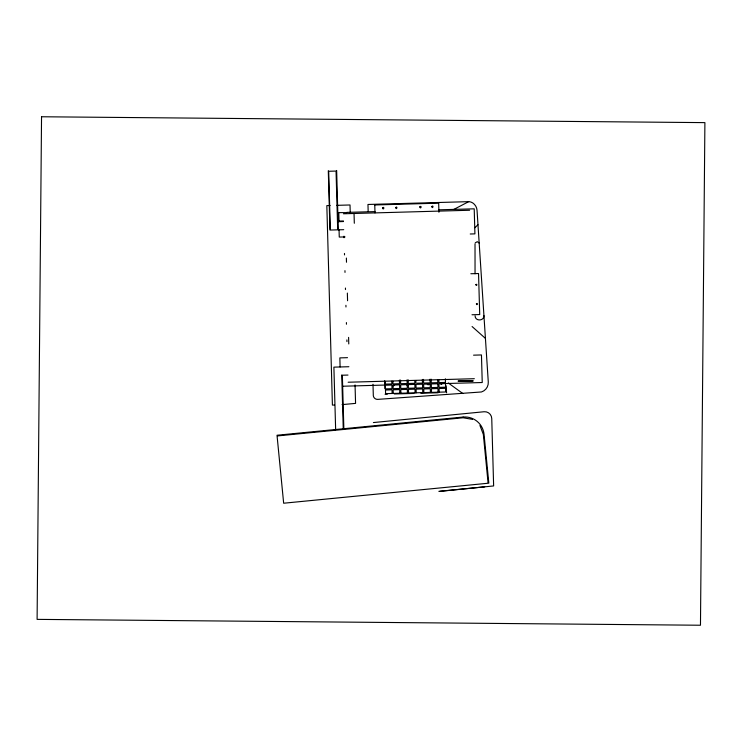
<?xml version="1.0" encoding="UTF-8"?>
<svg xmlns="http://www.w3.org/2000/svg" width="742" height="742" viewBox="0 0 742 742"><rect width="100%" height="100%" fill="white"/><g stroke="black" fill="none" stroke-linecap="round" stroke-linejoin="round"><path stroke-width="1.11" d="M394.206 384.987L393.612 385.784L392.806 385.599M428.959 384.022L428.143 384.875L427.281 384.068M483.932 315.563C484.303 321.24 475.028 321.499 475.084 315.814M475.251 242.847L477.292 241.669L479.174 243.088M474.88 227.757L477.969 224.715M453.687 209.485L468.703 201.657C473.164 201.703 476.791 205.979 477.032 210.292L488.282 381.982A9.804 9.804 0 0 1 481.447 391.971L377.761 399.372A4.211 4.211 0 0 1 373.319 395.811L372.994 384.263M439.932 491.362L493.634 485.936L491.751 418.516A7.003 7.003 0 0 0 484.072 411.745L373.393 422.56M277.74 435.897L463.101 417.774L472.524 419.369M438.819 491.325L484.73 486.835M342.043 404.622L355.566 403.388L355.047 384.931M330.144 205.525L326.832 205.617L332.407 405.095L334.494 405.039M336.775 205.339L350.02 204.977L350.243 213.047M468.703 201.657L367.967 204.467L368.162 211.312M374.766 204.959L438.68 203.169M346.774 212.388L374.998 211.6M438.67 209.819L474.212 208.827L474.917 233.869L470.243 233.999M338.575 212.62L346.783 212.611M343.444 213.779L469.612 210.255M338.816 221.097L343.472 220.968M338.074 221.7L343.463 221.543M343.722 229.677L329.958 230.057L328.298 170.697M345.03 236.911L339.261 237.069L339.048 229.807M470.845 273.742L478.544 273.529L479.712 314.552L471.995 314.766M347.497 357.672L339.855 357.885L340.096 366.965M473.563 355.168L481.456 354.945L482.235 382.52L446.304 383.521M348.879 366.724L333.891 367.142L335.644 429.692M347.979 375.062L342.35 375.22L343.871 429.535M348.146 382.232L474.323 378.708M385.321 384.115L391.859 383.939L391.776 381.193M417.032 383.234L422.476 383.076L422.374 379.431M445.45 382.436L438.912 382.622L438.837 379.885M342.878 386.23L384.523 385.061M385.348 385.237L391.887 385.052L391.989 388.706L385.45 388.882M445.478 383.558L438.939 383.735L439.041 387.389L445.58 387.203M385.488 390.004L392.017 389.819L392.119 393.473M445.617 388.326L439.078 388.511L439.181 392.156M385.042 394.234L387.352 394.169M394.29 393.974L413.934 393.427M420.862 393.232L438.197 392.75M448.298 382.993L462.85 393.538M472.088 326.536L485.426 338.398M446.591 392.806L446.1 385.784M479.953 425.472L483.339 434.413L488.041 482.523M445.348 378.791L445.719 391.98L385.59 393.659L385.246 381.379M438.68 203.187L438.93 212.249M437.715 379.913L437.789 382.649L431.26 382.835L431.158 379.181M438.058 392.193L437.956 388.539L431.417 388.725L431.519 392.37M430.035 379.218L430.137 382.863L423.599 383.048L423.497 379.394M430.406 392.407L430.304 388.752L423.765 388.938L423.868 392.583M422.745 392.62L422.643 388.966L416.104 389.151L416.206 392.796M415.863 380.525L415.947 383.262M414.75 380.553L414.824 383.289L408.286 383.475L408.183 379.83M415.093 392.833L414.991 389.179L408.452 389.365L408.554 393.01M407.07 379.858L407.173 383.503L400.634 383.688L400.532 380.043M407.432 393.047L407.33 389.392L400.791 389.578L400.893 393.232M399.409 380.071L399.511 383.716L392.972 383.902L392.898 381.165M399.78 393.26L399.678 389.606L393.139 389.791L393.241 393.445M384.662 380.767L384.885 388.623M374.766 204.977L374.988 212.917M354.045 213.483L354.314 223.268M346.375 258.058L346.495 262.241M347.358 293.081L347.571 300.751M348.592 337.378L348.777 343.954M343.991 236.188L344.038 237.728M344.474 253.449L344.52 254.914M344.956 270.663L345.002 272.388M345.438 288.044L345.484 289.556M345.92 305.305L345.967 306.984M346.403 322.575L346.449 324.226M346.894 339.901L346.941 341.608M338.797 212.833L339.029 221.088M336.645 170.465L338.296 229.825M337.675 229.259L336.052 171.068L328.687 171.272L330.311 229.473M341.737 374.923L343.258 429.247M475.019 243.812L475.047 273.798M41.543 116.763L37.1 619.375L700.467 625.237L704.9 122.625L41.543 116.763M382.482 207.964C383.605 211.155 384.922 205.627 382.482 207.964M395.532 207.602C396.655 210.784 397.972 205.265 395.532 207.602M419.74 206.925C420.862 210.116 422.179 204.588 419.74 206.925M406.588 384.421C407.71 387.602 409.018 382.084 406.588 384.421M431.621 206.591C432.744 209.782 434.051 204.254 431.621 206.591M440.572 383.466C441.685 386.647 443.002 381.128 440.572 383.466M475.863 284.705C476.679 287.015 477.635 283.008 475.863 284.705M476.401 303.914C477.208 306.233 478.173 302.217 476.401 303.914M463.129 417.05L277.016 435.248L283.657 503.224L488.83 483.172L484.044 434.246A19.264 19.264 0 0 0 463.129 417.05M399.539 384.838L393.01 385.024L393.112 388.669L399.641 388.493L399.539 384.838M407.2 384.625L400.661 384.81L400.763 388.456L407.302 388.279L407.2 384.625M414.852 384.412L408.323 384.597L408.425 388.242L414.954 388.066L414.852 384.412M422.513 384.198L415.974 384.384L416.077 388.029L422.615 387.853L422.513 384.198M430.165 383.985L423.636 384.171L423.738 387.816L430.267 387.63L430.165 383.985M437.826 383.772L431.288 383.957L431.39 387.602L437.928 387.417L437.826 383.772M473.062 380.924L458.222 381.082L473.062 380.924"/></g></svg>
